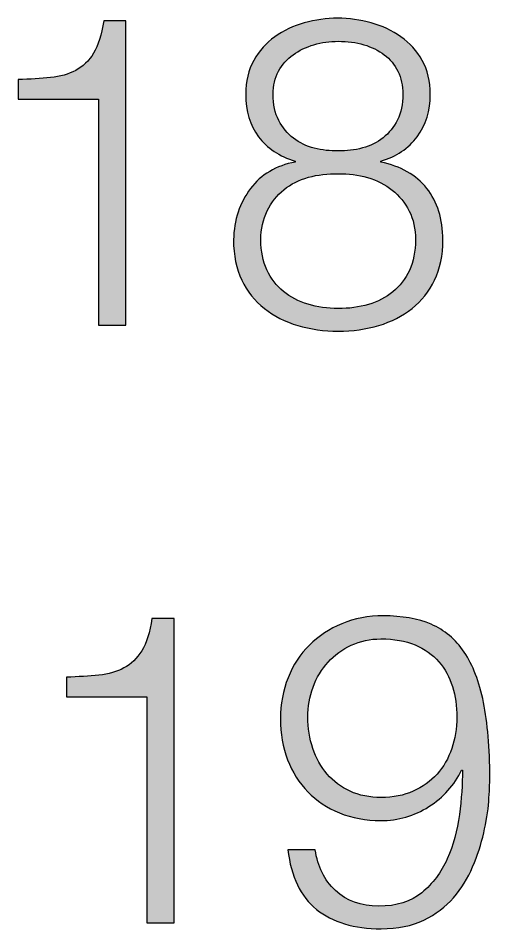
# Paper-space layout 'A2 (portrait)' of a CAD drawing. Extents: x 0 to 396, y 0 to 564.
# Drawn here: x 291.51 to 294.46, y 30.71 to 36.4 of the extents above; entities that cross this region are included whole.
import ezdxf
from ezdxf.enums import TextEntityAlignment as Align

# ---------------------------------------------------------------- set-up
doc = ezdxf.new("R2010")
doc.units = 0
doc.layers.get('0').update_dxf_attribs({"linetype": 'CONTINUOUS'})
doc.layers.get('Defpoints').update_dxf_attribs({"linetype": 'CONTINUOUS'})
doc.layers.add('JPP_Mask', color=7, linetype='CONTINUOUS')
doc.styles.add('JPP', font='arial.ttf')

# ---------------------------------------------------------------- blocks, each defined once
blk = doc.blocks.new('A2mask (portrait)')
at = {"true_color": 0x004a91}
h = blk.add_hatch(color=154, dxfattribs=at)
edge = h.paths.add_edge_path()
edge.add_spline(control_points=[(292.1816, 35.4295), (292.1816, 35.9045), (292.1816, 36.3795), (292.1816, 36.3795), (292.1816, 36.3795), (292.147, 36.3795), (292.1124, 36.3795)], knot_values=[3.5, 3.5, 3.5, 3.5, 4, 4, 4, 4.5, 4.5, 4.5, 4.5], degree=3, periodic=0)
edge.add_spline(control_points=[(292.1124, 36.3795), (292.0778, 36.3795), (292.0431, 36.3795), (292.0431, 36.3795), (292.0305, 36.2926), (292.0093, 36.2254), (291.9795, 36.1773), (291.9497, 36.1293), (291.9126, 36.0935), (291.8682, 36.0703)], knot_values=[1, 1, 1, 1, 1.5, 1.5, 1.5, 2.5, 2.5, 2.5, 3.5, 3.5, 3.5, 3.5], degree=3, periodic=0)
edge.add_spline(control_points=[(291.8682, 36.0703), (291.8238, 36.0464), (291.7714, 36.0315), (291.7108, 36.0252)], knot_values=[0, 0, 0, 0, 1, 1, 1, 1], degree=3, periodic=0)
edge.add_spline(control_points=[(291.7108, 36.0252), (291.6501, 36.0189), (291.5825, 36.015), (291.5087, 36.013)], knot_values=[9, 9, 9, 9, 10, 10, 10, 10], degree=3, periodic=0)
edge.add_spline(control_points=[(291.5087, 36.013), (291.5087, 36.013), (291.5087, 35.891), (291.5087, 35.891), (291.5087, 35.891), (291.6342, 35.891), (291.7597, 35.891)], knot_values=[7.5, 7.5, 7.5, 7.5, 8.5, 8.5, 8.5, 9, 9, 9, 9], degree=3, periodic=0)
edge.add_spline(control_points=[(291.7597, 35.891), (291.8852, 35.891), (292.0107, 35.891), (292.0107, 35.891), (292.0107, 35.891), (292.0107, 35.5382), (292.0107, 35.1853)], knot_values=[6.5, 6.5, 6.5, 6.5, 7, 7, 7, 7.5, 7.5, 7.5, 7.5], degree=3, periodic=0)
edge.add_spline(control_points=[(292.0107, 35.1853), (292.0107, 34.8324), (292.0107, 34.4795), (292.0107, 34.4795), (292.0107, 34.4795), (292.0534, 34.4795), (292.0961, 34.4795)], knot_values=[5.5, 5.5, 5.5, 5.5, 6, 6, 6, 6.5, 6.5, 6.5, 6.5], degree=3, periodic=0)
edge.add_spline(control_points=[(292.0961, 34.4795), (292.1389, 34.4795), (292.1816, 34.4795), (292.1816, 34.4795), (292.1816, 34.4795), (292.1816, 34.9545), (292.1816, 35.4295)], knot_values=[4.5, 4.5, 4.5, 4.5, 5, 5, 5, 5.5, 5.5, 5.5, 5.5], degree=3, periodic=0)
h = blk.add_hatch(color=154, dxfattribs=at)
edge = h.paths.add_edge_path(flags=16)
edge.add_spline(control_points=[(293.6608, 35.5855), (293.7098, 35.5991), (293.7526, 35.6203), (293.7897, 35.6495), (293.8268, 35.6783), (293.8566, 35.7154), (293.8795, 35.7608), (293.902, 35.8059), (293.9133, 35.8592), (293.9133, 35.9209), (293.9133, 35.9752), (293.9027, 36.0229), (293.8821, 36.0647), (293.8613, 36.1064), (293.8328, 36.1409), (293.7966, 36.1677), (293.7602, 36.1949), (293.7178, 36.2158), (293.6691, 36.2303), (293.62, 36.2446), (293.5667, 36.2519), (293.5087, 36.2519), (293.4563, 36.2519), (293.4056, 36.2446), (293.3569, 36.2303), (293.3079, 36.2158), (293.2645, 36.1949), (293.2264, 36.1677), (293.1886, 36.1409), (293.1581, 36.1064), (293.1356, 36.0647), (293.1131, 36.0229), (293.1018, 35.9752), (293.1018, 35.9209), (293.1018, 35.8576), (293.1134, 35.8032), (293.1369, 35.7578), (293.1604, 35.7128), (293.1913, 35.6757), (293.2294, 35.6468), (293.2671, 35.6177), (293.3105, 35.5968), (293.3596, 35.5842), (293.4083, 35.5716), (293.458, 35.566), (293.5087, 35.568), (293.5614, 35.566), (293.6121, 35.5719), (293.6608, 35.5855)], knot_values=[0, 0, 0, 0, 1, 1, 1, 2, 2, 2, 3, 3, 3, 4, 4, 4, 5, 5, 5, 6, 6, 6, 7, 7, 7, 8, 8, 8, 9, 9, 9, 10, 10, 10, 11, 11, 11, 12, 12, 12, 13, 13, 13, 14, 14, 14, 15, 15, 15, 16, 16, 16, 16], degree=3, periodic=0)
edge = h.paths.add_edge_path(flags=16)
edge.add_spline(control_points=[(293.6976, 34.6084), (293.7562, 34.6256), (293.8072, 34.6518), (293.851, 34.6872), (293.8944, 34.7224), (293.9285, 34.7671), (293.954, 34.8214), (293.9792, 34.8758), (293.9921, 34.9391), (293.9921, 35.0116), (293.9921, 35.0802), (293.9789, 35.1405), (293.9527, 35.1919), (293.9265, 35.2436), (293.8911, 35.287), (293.8467, 35.3224), (293.8023, 35.3576), (293.7509, 35.3837), (293.6919, 35.401), (293.6333, 35.4182), (293.572, 35.4258), (293.5087, 35.4242), (293.4437, 35.4258), (293.3818, 35.4185), (293.3228, 35.4023), (293.2642, 35.3861), (293.2128, 35.3602), (293.1694, 35.3251), (293.126, 35.2896), (293.0912, 35.2459), (293.065, 35.1932), (293.0388, 35.1409), (293.0256, 35.0802), (293.0256, 35.0116), (293.0256, 34.9411), (293.0382, 34.8784), (293.0637, 34.8241), (293.0889, 34.7701), (293.1233, 34.725), (293.1667, 34.6899), (293.2101, 34.6544), (293.2612, 34.6279), (293.3202, 34.6097), (293.3788, 34.5918), (293.4418, 34.5825), (293.5087, 34.5825), (293.5756, 34.5825), (293.6386, 34.5911), (293.6976, 34.6084)], knot_values=[0, 0, 0, 0, 1, 1, 1, 2, 2, 2, 3, 3, 3, 4, 4, 4, 5, 5, 5, 6, 6, 6, 7, 7, 7, 8, 8, 8, 9, 9, 9, 10, 10, 10, 11, 11, 11, 12, 12, 12, 13, 13, 13, 14, 14, 14, 15, 15, 15, 16, 16, 16, 16], degree=3, periodic=0)
edge = h.paths.add_edge_path()
edge.add_spline(control_points=[(294.0027, 35.6561), (293.9484, 35.5829), (293.8725, 35.5319), (293.7748, 35.5027), (293.7748, 35.5027), (293.7748, 35.4974), (293.7748, 35.4974), (293.8997, 35.4719), (293.9954, 35.4172), (294.0627, 35.333), (294.1296, 35.2489), (294.1631, 35.1419), (294.1631, 35.0116), (294.1631, 34.9155), (294.1459, 34.832), (294.1114, 34.7605), (294.077, 34.6889), (294.0299, 34.6296), (293.9703, 34.5825), (293.9106, 34.5355), (293.8414, 34.5004), (293.7625, 34.4768), (293.684, 34.4533), (293.5992, 34.4414), (293.5087, 34.4414), (293.4202, 34.4414), (293.3361, 34.4533), (293.2565, 34.4768), (293.1767, 34.5004), (293.1071, 34.5355), (293.0475, 34.5825), (292.9878, 34.6296), (292.9404, 34.6889), (292.9063, 34.7605), (292.8718, 34.832), (292.8546, 34.9155), (292.8546, 35.0116), (292.8583, 35.1362), (292.8934, 35.2432), (292.9606, 35.3317), (293.0276, 35.4205), (293.1207, 35.4755), (293.24, 35.4974), (293.24, 35.4974), (293.24, 35.5027), (293.24, 35.5027), (293.1406, 35.5335), (293.064, 35.5845), (293.0107, 35.6561), (292.9573, 35.7277), (292.9305, 35.8158), (292.9305, 35.9209), (292.9305, 36.0024), (292.9474, 36.073), (292.9809, 36.1326), (293.0143, 36.1922), (293.0584, 36.2416), (293.1124, 36.2804), (293.1667, 36.3195), (293.2284, 36.3483), (293.297, 36.3675), (293.3659, 36.3864), (293.4355, 36.396), (293.506, 36.396), (293.5766, 36.396), (293.6462, 36.3864), (293.7151, 36.3675), (293.7837, 36.3483), (293.8457, 36.3195), (293.901, 36.2804), (293.9563, 36.2416), (294.0004, 36.1922), (294.0342, 36.1326), (294.0677, 36.073), (294.0842, 36.0024), (294.0842, 35.9209), (294.0842, 35.8178), (294.0571, 35.7293), (294.0027, 35.6561)], knot_values=[0, 0, 0, 0, 1, 1, 1, 2, 2, 2, 3, 3, 3, 4, 4, 4, 5, 5, 5, 6, 6, 6, 7, 7, 7, 8, 8, 8, 9, 9, 9, 10, 10, 10, 11, 11, 11, 12, 12, 12, 13, 13, 13, 14, 14, 14, 15, 15, 15, 16, 16, 16, 17, 17, 17, 18, 18, 18, 19, 19, 19, 20, 20, 20, 21, 21, 21, 22, 22, 22, 23, 23, 23, 24, 24, 24, 25, 25, 25, 26, 26, 26, 26], degree=3, periodic=0)
h = blk.add_hatch(color=154, dxfattribs=at)
edge = h.paths.add_edge_path()
edge.add_spline(control_points=[(292.4832, 31.6971), (292.4832, 32.1721), (292.4832, 32.6471), (292.4832, 32.6471), (292.4832, 32.6471), (292.4485, 32.6471), (292.4139, 32.6471)], knot_values=[3.5, 3.5, 3.5, 3.5, 4, 4, 4, 4.5, 4.5, 4.5, 4.5], degree=3, periodic=0)
edge.add_spline(control_points=[(292.4139, 32.6471), (292.3793, 32.6471), (292.3447, 32.6471), (292.3447, 32.6471), (292.3321, 32.5603), (292.3109, 32.493), (292.281, 32.445), (292.2512, 32.3969), (292.2141, 32.3612), (292.1697, 32.338)], knot_values=[1, 1, 1, 1, 1.5, 1.5, 1.5, 2.5, 2.5, 2.5, 3.5, 3.5, 3.5, 3.5], degree=3, periodic=0)
edge.add_spline(control_points=[(292.1697, 32.338), (292.1253, 32.3141), (292.0729, 32.2992), (292.0123, 32.2929)], knot_values=[0, 0, 0, 0, 1, 1, 1, 1], degree=3, periodic=0)
edge.add_spline(control_points=[(292.0123, 32.2929), (291.9517, 32.2866), (291.8841, 32.2826), (291.8102, 32.2806)], knot_values=[9, 9, 9, 9, 10, 10, 10, 10], degree=3, periodic=0)
edge.add_spline(control_points=[(291.8102, 32.2806), (291.8102, 32.2806), (291.8102, 32.1587), (291.8102, 32.1587), (291.8102, 32.1587), (291.9357, 32.1587), (292.0612, 32.1587)], knot_values=[7.5, 7.5, 7.5, 7.5, 8.5, 8.5, 8.5, 9, 9, 9, 9], degree=3, periodic=0)
edge.add_spline(control_points=[(292.0612, 32.1587), (292.1867, 32.1587), (292.3122, 32.1587), (292.3122, 32.1587), (292.3122, 32.1587), (292.3122, 31.8058), (292.3122, 31.4529)], knot_values=[6.5, 6.5, 6.5, 6.5, 7, 7, 7, 7.5, 7.5, 7.5, 7.5], degree=3, periodic=0)
edge.add_spline(control_points=[(292.3122, 31.4529), (292.3122, 31.1), (292.3122, 30.7471), (292.3122, 30.7471), (292.3122, 30.7471), (292.3549, 30.7471), (292.3977, 30.7471)], knot_values=[5.5, 5.5, 5.5, 5.5, 6, 6, 6, 6.5, 6.5, 6.5, 6.5], degree=3, periodic=0)
edge.add_spline(control_points=[(292.3977, 30.7471), (292.4404, 30.7471), (292.4832, 30.7471), (292.4832, 30.7471), (292.4832, 30.7471), (292.4832, 31.2221), (292.4832, 31.6971)], knot_values=[4.5, 4.5, 4.5, 4.5, 5, 5, 5, 5.5, 5.5, 5.5, 5.5], degree=3, periodic=0)
h = blk.add_hatch(color=154, dxfattribs=at)
edge = h.paths.add_edge_path()
edge.add_spline(control_points=[(294.4564, 31.6537), (294.4564, 31.8383), (294.4431, 31.995), (294.4169, 32.1232)], knot_values=[19, 19, 19, 19, 20, 20, 20, 20], degree=3, periodic=0)
edge.add_spline(control_points=[(294.4169, 32.1232), (294.3907, 32.2518), (294.3507, 32.3562), (294.2963, 32.437)], knot_values=[18, 18, 18, 18, 19, 19, 19, 19], degree=3, periodic=0)
edge.add_spline(control_points=[(294.2963, 32.437), (294.242, 32.5172), (294.1731, 32.5752), (294.0899, 32.6107)], knot_values=[17, 17, 17, 17, 18, 18, 18, 18], degree=3, periodic=0)
edge.add_spline(control_points=[(294.0899, 32.6107), (294.0067, 32.6458), (293.907, 32.6637), (293.7913, 32.6637)], knot_values=[16, 16, 16, 16, 17, 17, 17, 17], degree=3, periodic=0)
edge.add_spline(control_points=[(293.7913, 32.6637), (293.6972, 32.6637), (293.6107, 32.6471), (293.5322, 32.6146)], knot_values=[15, 15, 15, 15, 16, 16, 16, 16], degree=3, periodic=0)
edge.add_spline(control_points=[(293.5322, 32.6146), (293.4534, 32.5822), (293.3854, 32.5374), (293.3284, 32.4804), (293.2714, 32.4235), (293.227, 32.3555), (293.1956, 32.2767)], knot_values=[13, 13, 13, 13, 14, 14, 14, 15, 15, 15, 15], degree=3, periodic=0)
edge.add_spline(control_points=[(293.1956, 32.2767), (293.1638, 32.1981), (293.1482, 32.1126), (293.1482, 32.0202)], knot_values=[12, 12, 12, 12, 13, 13, 13, 13], degree=3, periodic=0)
edge.add_spline(control_points=[(293.1482, 32.0202), (293.1482, 31.9281), (293.1631, 31.8429), (293.1929, 31.7651), (293.2227, 31.6872), (293.2648, 31.6203), (293.3192, 31.5643)], knot_values=[10, 10, 10, 10, 11, 11, 11, 12, 12, 12, 12], degree=3, periodic=0)
edge.add_spline(control_points=[(293.3192, 31.5643), (293.3732, 31.5079), (293.4394, 31.4642), (293.5173, 31.4324)], knot_values=[9, 9, 9, 9, 10, 10, 10, 10], degree=3, periodic=0)
edge.add_spline(control_points=[(293.5173, 31.4324), (293.5948, 31.4009), (293.681, 31.385), (293.7751, 31.385)], knot_values=[8, 8, 8, 8, 9, 9, 9, 9], degree=3, periodic=0)
edge.add_spline(control_points=[(293.7751, 31.385), (293.8838, 31.385), (293.9835, 31.4138), (294.075, 31.4718), (294.1664, 31.5298), (294.2347, 31.6057), (294.2801, 31.6998)], knot_values=[6, 6, 6, 6, 7, 7, 7, 8, 8, 8, 8], degree=3, periodic=0)
edge.add_spline(control_points=[(294.2854, 31.6998), (294.2854, 31.613), (294.2791, 31.5202), (294.2665, 31.4218)], knot_values=[4, 4, 4, 4, 5, 5, 5, 5], degree=3, periodic=0)
edge.add_spline(control_points=[(294.2665, 31.4218), (294.2536, 31.323), (294.2284, 31.2313), (294.1903, 31.1461)], knot_values=[3, 3, 3, 3, 4, 4, 4, 4], degree=3, periodic=0)
edge.add_spline(control_points=[(294.1903, 31.1461), (294.1525, 31.0609), (294.0995, 30.9904), (294.0316, 30.9344), (293.9636, 30.8784), (293.8735, 30.8502), (293.7615, 30.8502)], knot_values=[1, 1, 1, 1, 2, 2, 2, 3, 3, 3, 3], degree=3, periodic=0)
edge.add_spline(control_points=[(293.7615, 30.8502), (293.6512, 30.8502), (293.561, 30.883), (293.4915, 30.9479)], knot_values=[0, 0, 0, 0, 1, 1, 1, 1], degree=3, periodic=0)
edge.add_spline(control_points=[(293.4915, 30.9479), (293.4219, 31.0132), (293.3798, 31.098), (293.3652, 31.2031)], knot_values=[29, 29, 29, 29, 30, 30, 30, 30], degree=3, periodic=0)
edge.add_spline(control_points=[(293.3652, 31.2031), (293.3652, 31.2031), (293.1942, 31.2031), (293.1942, 31.2031), (293.2141, 31.0348), (293.2738, 30.9105), (293.3732, 30.83)], knot_values=[27, 27, 27, 27, 28, 28, 28, 29, 29, 29, 29], degree=3, periodic=0)
edge.add_spline(control_points=[(293.3732, 30.83), (293.4729, 30.7495), (293.6078, 30.709), (293.7777, 30.709)], knot_values=[26, 26, 26, 26, 27, 27, 27, 27], degree=3, periodic=0)
edge.add_spline(control_points=[(293.7777, 30.709), (293.8808, 30.709), (293.9696, 30.7273), (294.0438, 30.7634), (294.118, 30.7995), (294.18, 30.8462), (294.2297, 30.9032), (294.2794, 30.9602), (294.3192, 31.0245), (294.349, 31.0961)], knot_values=[23, 23, 23, 23, 24, 24, 24, 25, 25, 25, 26, 26, 26, 26], degree=3, periodic=0)
edge.add_spline(control_points=[(294.349, 31.0961), (294.3792, 31.1673), (294.402, 31.2379), (294.4183, 31.3078)], knot_values=[22, 22, 22, 22, 23, 23, 23, 23], degree=3, periodic=0)
edge.add_spline(control_points=[(294.4183, 31.3078), (294.4348, 31.3774), (294.4451, 31.443), (294.4497, 31.5046)], knot_values=[21, 21, 21, 21, 22, 22, 22, 22], degree=3, periodic=0)
edge.add_spline(control_points=[(294.4497, 31.5046), (294.454, 31.5659), (294.4564, 31.6156), (294.4564, 31.6537)], knot_values=[20, 20, 20, 20, 21, 21, 21, 21], degree=3, periodic=0)
edge = h.paths.add_edge_path(flags=16)
edge.add_spline(control_points=[(294.2499, 32.0311), (294.2499, 31.9606), (294.2397, 31.8949), (294.2188, 31.8343), (294.1979, 31.7737), (294.1674, 31.7207), (294.1267, 31.6756)], knot_values=[1, 1, 1, 1, 2, 2, 2, 3, 3, 3, 3], degree=3, periodic=0)
edge.add_spline(control_points=[(294.1267, 31.6756), (294.0859, 31.6302), (294.0362, 31.5944), (293.9772, 31.5682)], knot_values=[0, 0, 0, 0, 1, 1, 1, 1], degree=3, periodic=0)
edge.add_spline(control_points=[(293.9772, 31.5682), (293.9186, 31.5421), (293.852, 31.5288), (293.7777, 31.5288)], knot_values=[15, 15, 15, 15, 16, 16, 16, 16], degree=3, periodic=0)
edge.add_spline(control_points=[(293.7777, 31.5288), (293.7055, 31.5288), (293.6406, 31.5421), (293.5836, 31.5682), (293.5266, 31.5944), (293.4789, 31.6302), (293.4398, 31.6756)], knot_values=[13, 13, 13, 13, 14, 14, 14, 15, 15, 15, 15], degree=3, periodic=0)
edge.add_spline(control_points=[(293.4398, 31.6756), (293.401, 31.7207), (293.3712, 31.774), (293.3503, 31.8356), (293.3294, 31.8973), (293.3192, 31.9622), (293.3192, 32.0311)], knot_values=[11, 11, 11, 11, 12, 12, 12, 13, 13, 13, 13], degree=3, periodic=0)
edge.add_spline(control_points=[(293.3192, 32.0311), (293.3192, 32.0961), (293.3298, 32.1587), (293.3516, 32.2183)], knot_values=[10, 10, 10, 10, 11, 11, 11, 11], degree=3, periodic=0)
edge.add_spline(control_points=[(293.3516, 32.2183), (293.3732, 32.278), (293.4046, 32.33), (293.4454, 32.3744)], knot_values=[9, 9, 9, 9, 10, 10, 10, 10], degree=3, periodic=0)
edge.add_spline(control_points=[(293.4454, 32.3744), (293.4858, 32.4188), (293.5342, 32.4539), (293.5905, 32.4804)], knot_values=[8, 8, 8, 8, 9, 9, 9, 9], degree=3, periodic=0)
edge.add_spline(control_points=[(293.5905, 32.4804), (293.6465, 32.5066), (293.7082, 32.5195), (293.7751, 32.5195)], knot_values=[7, 7, 7, 7, 8, 8, 8, 8], degree=3, periodic=0)
edge.add_spline(control_points=[(293.7751, 32.5195), (293.8583, 32.5195), (293.9298, 32.507), (293.9895, 32.4818)], knot_values=[6, 6, 6, 6, 7, 7, 7, 7], degree=3, periodic=0)
edge.add_spline(control_points=[(293.9895, 32.4818), (294.0491, 32.4563), (294.0985, 32.4215), (294.1376, 32.3771)], knot_values=[5, 5, 5, 5, 6, 6, 6, 6], degree=3, periodic=0)
edge.add_spline(control_points=[(294.1376, 32.3771), (294.1764, 32.3327), (294.2049, 32.2813), (294.2231, 32.2223)], knot_values=[4, 4, 4, 4, 5, 5, 5, 5], degree=3, periodic=0)
edge.add_spline(control_points=[(294.2231, 32.2223), (294.241, 32.1637), (294.2499, 32.0997), (294.2499, 32.0311)], knot_values=[3, 3, 3, 3, 4, 4, 4, 4], degree=3, periodic=0)
at = {"layer": 'Defpoints', "color": 154, "true_color": 0x004a91}
for points, knots in [([(291.7108, 36.0252), (291.7714, 36.0315), (291.8238, 36.0464), (291.8682, 36.0703), (291.9126, 36.0935), (291.9497, 36.1293), (291.9795, 36.1773), (292.0093, 36.2254), (292.0305, 36.2926), (292.0431, 36.3795), (292.0431, 36.3795), (292.1816, 36.3795), (292.1816, 36.3795), (292.1816, 36.3795), (292.1816, 34.4795), (292.1816, 34.4795), (292.1816, 34.4795), (292.0107, 34.4795), (292.0107, 34.4795), (292.0107, 34.4795), (292.0107, 35.891), (292.0107, 35.891), (292.0107, 35.891), (291.5087, 35.891), (291.5087, 35.891), (291.5087, 35.891), (291.5087, 36.013), (291.5087, 36.013), (291.5825, 36.015), (291.6501, 36.0189), (291.7108, 36.0252)], [0, 0, 0, 0, 1, 1, 1, 2, 2, 2, 3, 3, 3, 4, 4, 4, 5, 5, 5, 6, 6, 6, 7, 7, 7, 8, 8, 8, 9, 9, 9, 10, 10, 10, 10]), ([(294.0027, 35.6561), (293.9484, 35.5829), (293.8725, 35.5319), (293.7748, 35.5027), (293.7748, 35.5027), (293.7748, 35.4974), (293.7748, 35.4974), (293.8997, 35.4719), (293.9954, 35.4172), (294.0627, 35.333), (294.1296, 35.2489), (294.1631, 35.1419), (294.1631, 35.0116), (294.1631, 34.9155), (294.1459, 34.832), (294.1114, 34.7605), (294.077, 34.6889), (294.0299, 34.6296), (293.9703, 34.5825), (293.9106, 34.5355), (293.8414, 34.5004), (293.7625, 34.4768), (293.684, 34.4533), (293.5992, 34.4414), (293.5087, 34.4414), (293.4202, 34.4414), (293.3361, 34.4533), (293.2565, 34.4768), (293.1767, 34.5004), (293.1071, 34.5355), (293.0475, 34.5825), (292.9878, 34.6296), (292.9404, 34.6889), (292.9063, 34.7605), (292.8718, 34.832), (292.8546, 34.9155), (292.8546, 35.0116), (292.8583, 35.1362), (292.8934, 35.2432), (292.9606, 35.3317), (293.0276, 35.4205), (293.1207, 35.4755), (293.24, 35.4974), (293.24, 35.4974), (293.24, 35.5027), (293.24, 35.5027), (293.1406, 35.5335), (293.064, 35.5845), (293.0107, 35.6561), (292.9573, 35.7277), (292.9305, 35.8158), (292.9305, 35.9209), (292.9305, 36.0024), (292.9474, 36.073), (292.9809, 36.1326), (293.0143, 36.1922), (293.0584, 36.2416), (293.1124, 36.2804), (293.1667, 36.3195), (293.2284, 36.3483), (293.297, 36.3675), (293.3659, 36.3864), (293.4355, 36.396), (293.506, 36.396), (293.5766, 36.396), (293.6462, 36.3864), (293.7151, 36.3675), (293.7837, 36.3483), (293.8457, 36.3195), (293.901, 36.2804), (293.9563, 36.2416), (294.0004, 36.1922), (294.0342, 36.1326), (294.0677, 36.073), (294.0842, 36.0024), (294.0842, 35.9209), (294.0842, 35.8178), (294.0571, 35.7293), (294.0027, 35.6561)], [0, 0, 0, 0, 1, 1, 1, 2, 2, 2, 3, 3, 3, 4, 4, 4, 5, 5, 5, 6, 6, 6, 7, 7, 7, 8, 8, 8, 9, 9, 9, 10, 10, 10, 11, 11, 11, 12, 12, 12, 13, 13, 13, 14, 14, 14, 15, 15, 15, 16, 16, 16, 17, 17, 17, 18, 18, 18, 19, 19, 19, 20, 20, 20, 21, 21, 21, 22, 22, 22, 23, 23, 23, 24, 24, 24, 25, 25, 25, 26, 26, 26, 26]), ([(293.6608, 35.5855), (293.7098, 35.5991), (293.7526, 35.6203), (293.7897, 35.6495), (293.8268, 35.6783), (293.8566, 35.7154), (293.8795, 35.7608), (293.902, 35.8059), (293.9133, 35.8592), (293.9133, 35.9209), (293.9133, 35.9752), (293.9027, 36.0229), (293.8821, 36.0647), (293.8613, 36.1064), (293.8328, 36.1409), (293.7966, 36.1677), (293.7602, 36.1949), (293.7178, 36.2158), (293.6691, 36.2303), (293.62, 36.2446), (293.5667, 36.2519), (293.5087, 36.2519), (293.4563, 36.2519), (293.4056, 36.2446), (293.3569, 36.2303), (293.3079, 36.2158), (293.2645, 36.1949), (293.2264, 36.1677), (293.1886, 36.1409), (293.1581, 36.1064), (293.1356, 36.0647), (293.1131, 36.0229), (293.1018, 35.9752), (293.1018, 35.9209), (293.1018, 35.8576), (293.1134, 35.8032), (293.1369, 35.7578), (293.1604, 35.7128), (293.1913, 35.6757), (293.2294, 35.6468), (293.2671, 35.6177), (293.3105, 35.5968), (293.3596, 35.5842), (293.4083, 35.5716), (293.458, 35.566), (293.5087, 35.568), (293.5614, 35.566), (293.6121, 35.5719), (293.6608, 35.5855)], [0, 0, 0, 0, 1, 1, 1, 2, 2, 2, 3, 3, 3, 4, 4, 4, 5, 5, 5, 6, 6, 6, 7, 7, 7, 8, 8, 8, 9, 9, 9, 10, 10, 10, 11, 11, 11, 12, 12, 12, 13, 13, 13, 14, 14, 14, 15, 15, 15, 16, 16, 16, 16]), ([(293.6976, 34.6084), (293.7562, 34.6256), (293.8072, 34.6518), (293.851, 34.6872), (293.8944, 34.7224), (293.9285, 34.7671), (293.954, 34.8214), (293.9792, 34.8758), (293.9921, 34.9391), (293.9921, 35.0116), (293.9921, 35.0802), (293.9789, 35.1405), (293.9527, 35.1919), (293.9265, 35.2436), (293.8911, 35.287), (293.8467, 35.3224), (293.8023, 35.3576), (293.7509, 35.3837), (293.6919, 35.401), (293.6333, 35.4182), (293.572, 35.4258), (293.5087, 35.4242), (293.4437, 35.4258), (293.3818, 35.4185), (293.3228, 35.4023), (293.2642, 35.3861), (293.2128, 35.3602), (293.1694, 35.3251), (293.126, 35.2896), (293.0912, 35.2459), (293.065, 35.1932), (293.0388, 35.1409), (293.0256, 35.0802), (293.0256, 35.0116), (293.0256, 34.9411), (293.0382, 34.8784), (293.0637, 34.8241), (293.0889, 34.7701), (293.1233, 34.725), (293.1667, 34.6899), (293.2101, 34.6544), (293.2612, 34.6279), (293.3202, 34.6097), (293.3788, 34.5918), (293.4418, 34.5825), (293.5087, 34.5825), (293.5756, 34.5825), (293.6386, 34.5911), (293.6976, 34.6084)], [0, 0, 0, 0, 1, 1, 1, 2, 2, 2, 3, 3, 3, 4, 4, 4, 5, 5, 5, 6, 6, 6, 7, 7, 7, 8, 8, 8, 9, 9, 9, 10, 10, 10, 11, 11, 11, 12, 12, 12, 13, 13, 13, 14, 14, 14, 15, 15, 15, 16, 16, 16, 16]), ([(292.0123, 32.2929), (292.0729, 32.2992), (292.1253, 32.3141), (292.1697, 32.338), (292.2141, 32.3612), (292.2512, 32.3969), (292.281, 32.445), (292.3109, 32.493), (292.3321, 32.5603), (292.3447, 32.6471), (292.3447, 32.6471), (292.4832, 32.6471), (292.4832, 32.6471), (292.4832, 32.6471), (292.4832, 30.7471), (292.4832, 30.7471), (292.4832, 30.7471), (292.3122, 30.7471), (292.3122, 30.7471), (292.3122, 30.7471), (292.3122, 32.1587), (292.3122, 32.1587), (292.3122, 32.1587), (291.8102, 32.1587), (291.8102, 32.1587), (291.8102, 32.1587), (291.8102, 32.2806), (291.8102, 32.2806), (291.8841, 32.2826), (291.9517, 32.2866), (292.0123, 32.2929)], [0, 0, 0, 0, 1, 1, 1, 2, 2, 2, 3, 3, 3, 4, 4, 4, 5, 5, 5, 6, 6, 6, 7, 7, 7, 8, 8, 8, 9, 9, 9, 10, 10, 10, 10]), ([(293.4915, 30.9479), (293.561, 30.883), (293.6512, 30.8502), (293.7615, 30.8502), (293.8735, 30.8502), (293.9636, 30.8784), (294.0316, 30.9344), (294.0995, 30.9904), (294.1525, 31.0609), (294.1903, 31.1461), (294.2284, 31.2313), (294.2536, 31.323), (294.2665, 31.4218), (294.2791, 31.5202), (294.2854, 31.613), (294.2854, 31.6998), (294.2854, 31.6998), (294.2801, 31.6998), (294.2801, 31.6998), (294.2347, 31.6057), (294.1664, 31.5298), (294.075, 31.4718), (293.9835, 31.4138), (293.8838, 31.385), (293.7751, 31.385), (293.681, 31.385), (293.5948, 31.4009), (293.5173, 31.4324), (293.4394, 31.4642), (293.3732, 31.5079), (293.3192, 31.5643), (293.2648, 31.6203), (293.2227, 31.6872), (293.1929, 31.7651), (293.1631, 31.8429), (293.1482, 31.9281), (293.1482, 32.0202), (293.1482, 32.1126), (293.1638, 32.1981), (293.1956, 32.2767), (293.227, 32.3555), (293.2714, 32.4235), (293.3284, 32.4804), (293.3854, 32.5374), (293.4534, 32.5822), (293.5322, 32.6146), (293.6107, 32.6471), (293.6972, 32.6637), (293.7913, 32.6637), (293.907, 32.6637), (294.0067, 32.6458), (294.0899, 32.6107), (294.1731, 32.5752), (294.242, 32.5172), (294.2963, 32.437), (294.3507, 32.3562), (294.3907, 32.2518), (294.4169, 32.1232), (294.4431, 31.995), (294.4564, 31.8383), (294.4564, 31.6537), (294.4564, 31.6156), (294.454, 31.5659), (294.4497, 31.5046), (294.4451, 31.443), (294.4348, 31.3774), (294.4183, 31.3078), (294.402, 31.2379), (294.3792, 31.1673), (294.349, 31.0961), (294.3192, 31.0245), (294.2794, 30.9602), (294.2297, 30.9032), (294.18, 30.8462), (294.118, 30.7995), (294.0438, 30.7634), (293.9696, 30.7273), (293.8808, 30.709), (293.7777, 30.709), (293.6078, 30.709), (293.4729, 30.7495), (293.3732, 30.83), (293.2738, 30.9105), (293.2141, 31.0348), (293.1942, 31.2031), (293.1942, 31.2031), (293.3652, 31.2031), (293.3652, 31.2031), (293.3798, 31.098), (293.4219, 31.0132), (293.4915, 30.9479)], [0, 0, 0, 0, 1, 1, 1, 2, 2, 2, 3, 3, 3, 4, 4, 4, 5, 5, 5, 6, 6, 6, 7, 7, 7, 8, 8, 8, 9, 9, 9, 10, 10, 10, 11, 11, 11, 12, 12, 12, 13, 13, 13, 14, 14, 14, 15, 15, 15, 16, 16, 16, 17, 17, 17, 18, 18, 18, 19, 19, 19, 20, 20, 20, 21, 21, 21, 22, 22, 22, 23, 23, 23, 24, 24, 24, 25, 25, 25, 26, 26, 26, 27, 27, 27, 28, 28, 28, 29, 29, 29, 30, 30, 30, 30]), ([(293.9772, 31.5682), (294.0362, 31.5944), (294.0859, 31.6302), (294.1267, 31.6756), (294.1674, 31.7207), (294.1979, 31.7737), (294.2188, 31.8343), (294.2397, 31.8949), (294.2499, 31.9606), (294.2499, 32.0311), (294.2499, 32.0997), (294.241, 32.1637), (294.2231, 32.2223), (294.2049, 32.2813), (294.1764, 32.3327), (294.1376, 32.3771), (294.0985, 32.4215), (294.0491, 32.4563), (293.9895, 32.4818), (293.9298, 32.507), (293.8583, 32.5195), (293.7751, 32.5195), (293.7082, 32.5195), (293.6465, 32.5066), (293.5905, 32.4804), (293.5342, 32.4539), (293.4858, 32.4188), (293.4454, 32.3744), (293.4046, 32.33), (293.3732, 32.278), (293.3516, 32.2183), (293.3298, 32.1587), (293.3192, 32.0961), (293.3192, 32.0311), (293.3192, 31.9622), (293.3294, 31.8973), (293.3503, 31.8356), (293.3712, 31.774), (293.401, 31.7207), (293.4398, 31.6756), (293.4789, 31.6302), (293.5266, 31.5944), (293.5836, 31.5682), (293.6406, 31.5421), (293.7055, 31.5288), (293.7777, 31.5288), (293.852, 31.5288), (293.9186, 31.5421), (293.9772, 31.5682)], [0, 0, 0, 0, 1, 1, 1, 2, 2, 2, 3, 3, 3, 4, 4, 4, 5, 5, 5, 6, 6, 6, 7, 7, 7, 8, 8, 8, 9, 9, 9, 10, 10, 10, 11, 11, 11, 12, 12, 12, 13, 13, 13, 14, 14, 14, 15, 15, 15, 16, 16, 16, 16])]:
    blk.add_open_spline(points, degree=3, knots=knots, dxfattribs=at)
at = {"color": 7, "style": 'JPP'}
for tag, p in [('Client', (348.6, 80.5)), ('Project1', (348.6, 63)), ('Project2', (348.6, 57.75)), ('Project3', (348.6, 52.5)), ('Title1', (348.6, 40.25)), ('Title2', (348.6, 35)), ('Title3', (348.6, 29.75)), ('Status', (273, 5.25))]:
    blk.add_attdef(tag, text='', height=2.5, dxfattribs=at).set_placement(p, align=Align.MIDDLE_LEFT)
at = {"color": 2, "style": 'JPP'}
for tag, p in [('Scale', (292.25, 17.5)), ('Checked', (355.25, 17.5)), ('Drawn', (323.75, 17.5)), ('Date', (386.75, 17.5))]:
    blk.add_attdef(tag, text='', height=1.4, dxfattribs=at).set_placement(p, align=Align.MIDDLE_CENTER)
at = {"color": 6, "style": 'JPP'}
for tag, p in [('Ref', (336, 5.25)), ('DrgNo.', (365.4, 5.25))]:
    blk.add_attdef(tag, text='', height=2.8, dxfattribs=at).set_placement(p, align=Align.MIDDLE_LEFT)
blk.add_attdef('Rev', text='', height=2.8, dxfattribs=at).set_placement((389.3923, 5.25), align=Align.MIDDLE_CENTER)

psp = doc.layouts.new('A2 (portrait)')

# ---------------------------------------------------------------- block references
at = {"layer": 'JPP_Mask'}
psp.add_blockref('A2mask (portrait)', (0, 0), dxfattribs=at)

doc.saveas('drawing.dxf')
